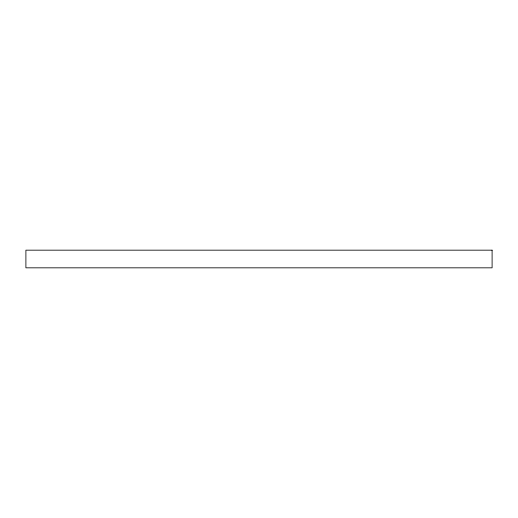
<?xml version="1.0" encoding="UTF-8"?>
<svg xmlns="http://www.w3.org/2000/svg" width="518" height="518" viewBox="0 0 518 518"><rect width="100%" height="100%" fill="white"/><g stroke="black" fill="none" stroke-linecap="round" stroke-linejoin="round"><path stroke-width="0.78" d="M492.1 250.168L25.9 250.168L25.9 267.832L492.1 267.832L492.1 250.168"/></g></svg>
